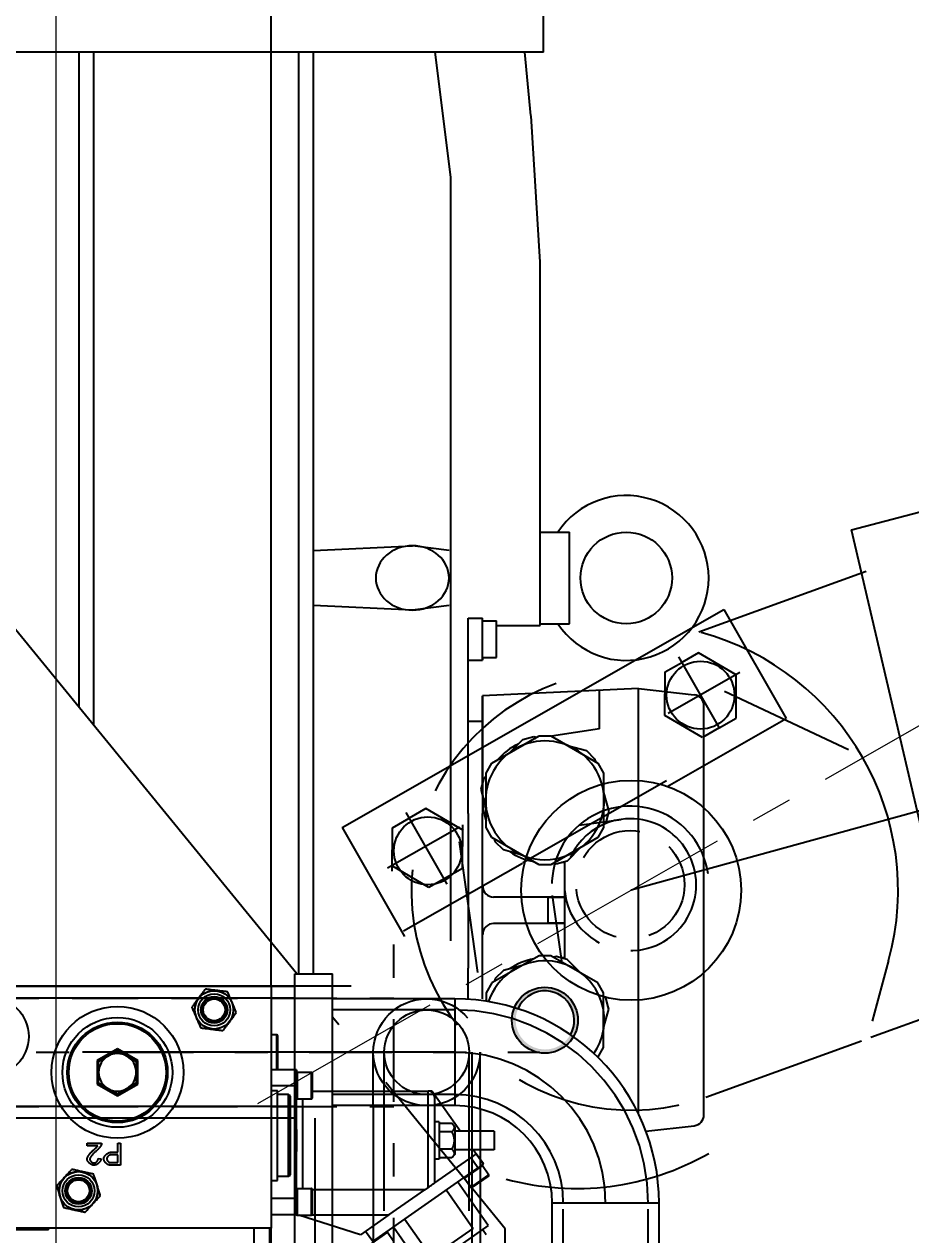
# Model space of a CAD drawing. Header units: millimetres. Extents: x -4 to 3776, y -4 to 4079.
# Drawn here: x 464.374 to 467.053, y 541.018 to 544.673 of the extents above; entities that cross this region are included whole.
import ezdxf
from ezdxf import colors
from ezdxf.entities.mleader import LeaderData, LeaderLine
from ezdxf.math import Vec2, Vec3

# ---------------------------------------------------------------- set-up
doc = ezdxf.new("R2010")
doc.units = ezdxf.units.MM
for name, pattern in [('CENTER', [2, 1.25, -0.25, 0.25, -0.25]), ('DASHDOT', [1, 0.5, -0.25, 0, -0.25]), ('DASHED', [0.75, 0.5, -0.25])]:
    doc.linetypes.add(name, pattern=pattern)
for name, color, linetype in [('1轮廓实线层', 7, 'Continuous'), ('4虚线层', 6, 'DASHED'), ('BK_kedu', 255, 'Continuous'), ('CENTER', 1, 'DASHDOT')]:
    doc.layers.add(name, color=color, linetype=linetype)
doc.layers.add('3中心线层', color=2, linetype='CENTER', lineweight=13)
doc.styles.get("Standard").update_dxf_attribs({"font": 'arial.ttf'})

# ---------------------------------------------------------------- blocks, each defined once
blk = doc.blocks.new('fds')
at = {"ltscale": 0.1}
blk.add_hatch(color=3, dxfattribs=at).paths.add_polyline_path([(-1185.73817, -185.7397, 1), (-1185.73817, -185.78395, 0.198912), (-1185.72252, -185.77747), (-1185.72426, -185.77573, -0.198912), (-1185.73817, -185.78149, -1), (-1185.73817, -185.74216, -0.668179), (-1185.72426, -185.77573), (-1185.72252, -185.77747, 0.668179)])
at = {"color": 3}
for p, q in [((-1185.90457, -185.73064), (-1187.01187, -184.37818)), ((-1185.90603, -188.1075), (-1185.90603, -185.73064)), ((-1185.88074, -188.1075), (-1185.88074, -185.73064)), ((-1185.79856, -185.7475), (-1185.79856, -185.81914)), ((-1185.85335, -185.81914), (-1185.85335, -187.05393)), ((-1185.78171, -185.82136), (-1185.78171, -187.05172)), ((-1185.76485, -185.90178), (-1185.78171, -185.88113)), ((-1185.6616, -185.88447), (-1185.73324, -185.88447)), ((-1185.73324, -186.98861), (-1185.73324, -185.88447)), ((-1185.6616, -186.98861), (-1185.6616, -185.88447)), ((-1185.76485, -187.04456), (-1185.76485, -185.90178))]:
    blk.add_line(p, q, dxfattribs=at)
at = {"color": 3, "ltscale": 0.1}
for p, q in [((-1185.73921, -185.11236), (-1185.73921, -184.91012)), ((-1185.73921, -185.11236), (-1185.73921, -184.91012)), ((-1185.73921, -185.11236), (-1186.39313, -185.11236)), ((-1185.73921, -185.11236), (-1186.38821, -185.11236)), ((-1186.05081, -185.55153), (-1186.05081, -185.11236)), ((-1186.04097, -185.56357), (-1186.04097, -185.11236)), ((-1185.90331, -185.18095), (-1185.90331, -185.11236)), ((-1185.89347, -185.18095), (-1185.89347, -185.11236)), ((-1185.80135, -185.19634), (-1185.81173, -185.11236)), ((-1185.74754, -185.15489), (-1185.75161, -185.11236)), ((-1185.74136, -185.25323), (-1185.74751, -185.15526)), ((-1185.90331, -185.73064), (-1185.90331, -185.18095)), ((-1185.89347, -185.73064), (-1185.89347, -185.18095)), ((-1185.80135, -185.41001), (-1185.80135, -185.19634)), ((-1185.74136, -185.43445), (-1185.74136, -185.25323)), ((-1185.80135, -185.56147), (-1185.80135, -185.41001)), ((-1185.74136, -185.49713), (-1185.74136, -185.43322)), ((-1185.74136, -185.43445), (-1185.7217, -185.43445)), ((-1185.7217, -185.49591), (-1185.7217, -185.43445)), ((-1185.89347, -185.44674), (-1185.8271, -185.44358)), ((-1185.80251, -185.44674), (-1185.8271, -185.44358)), ((-1185.8271, -185.48677), (-1185.89347, -185.48361)), ((-1185.80251, -185.48361), (-1185.8271, -185.48677)), ((-1185.78979, -185.4921), (-1185.77996, -185.4921)), ((-1185.78979, -185.62328), (-1185.78979, -185.4921)), ((-1185.77996, -185.49394), (-1185.77996, -185.4921)), ((-1185.77996, -185.52037), (-1185.77996, -185.4921)), ((-1185.77996, -185.49394), (-1185.77062, -185.49394)), ((-1185.77062, -185.51852), (-1185.77062, -185.49394)), ((-1185.74136, -185.49591), (-1185.7217, -185.49591)), ((-1185.77062, -185.49713), (-1185.74136, -185.49713)), ((-1185.78979, -185.52037), (-1185.77996, -185.52037)), ((-1185.77996, -185.51852), (-1185.77996, -185.52037)), ((-1185.77996, -185.51852), (-1185.77062, -185.51852)), ((-1185.67548, -185.53934), (-1185.77996, -185.54426)), ((-1185.77996, -185.60317), (-1185.77996, -185.54426)), ((-1185.77996, -185.54426), (-1185.77996, -185.62328)), ((-1185.70154, -185.54426), (-1185.70154, -185.54057)), ((-1185.70154, -185.56639), (-1185.70154, -185.54426)), ((-1185.67548, -185.82439), (-1185.67548, -185.53934)), ((-1185.67548, -185.53934), (-1185.63803, -185.54353)), ((-1185.63147, -185.82529), (-1185.63147, -185.55086)), ((-1185.80135, -185.62328), (-1185.80135, -185.56147)), ((-1185.77996, -185.56147), (-1185.78979, -185.56147)), ((-1185.70154, -185.56639), (-1185.7338, -185.57136)), ((-1185.75308, -185.57354), (-1185.74564, -185.57155)), ((-1185.74202, -185.57107), (-1185.73431, -185.57107)), ((-1185.71031, -185.58101), (-1185.70486, -185.58646)), ((-1185.77755, -185.59603), (-1185.7737, -185.58936)), ((-1185.70263, -185.58936), (-1185.69878, -185.59603)), ((-1185.78094, -185.60685), (-1185.77895, -185.59941)), ((-1185.80135, -185.70865), (-1185.80135, -185.62328)), ((-1185.78979, -185.62328), (-1185.78979, -185.72702)), ((-1185.77996, -185.7475), (-1185.77996, -185.62328)), ((-1185.69579, -185.62328), (-1185.69738, -185.62924)), ((-1185.69539, -185.6218), (-1185.69579, -185.62328)), ((-1185.7737, -185.63929), (-1185.77755, -185.63261)), ((-1185.69878, -185.63261), (-1185.70263, -185.63929)), ((-1185.76603, -185.64763), (-1185.77148, -185.64218)), ((-1185.73431, -185.65758), (-1185.74202, -185.65758)), ((-1185.72325, -185.65511), (-1185.73069, -185.6571)), ((-1185.72489, -185.65612), (-1185.72702, -185.65612)), ((-1185.72489, -185.72003), (-1185.72489, -185.65612)), ((-1185.72489, -185.67922), (-1185.77258, -185.67922)), ((-1185.72489, -185.67947), (-1185.73595, -185.67947)), ((-1185.73595, -185.69668), (-1185.73595, -185.67947)), ((-1185.72489, -185.69692), (-1185.77258, -185.69692)), ((-1185.72489, -185.69668), (-1185.73595, -185.69668)), ((-1185.73431, -185.71857), (-1185.74202, -185.71857)), ((-1185.72325, -185.72104), (-1185.73069, -185.71905)), ((-1185.72489, -185.72003), (-1185.72702, -185.72003)), ((-1185.78979, -185.7475), (-1185.78979, -185.72702)), ((-1185.76603, -185.72851), (-1185.77148, -185.73396)), ((-1185.7737, -185.73686), (-1185.77755, -185.74353)), ((-1185.69878, -185.74353), (-1185.70263, -185.73686)), ((-1185.69579, -185.75287), (-1185.69738, -185.74691)), ((-1185.69539, -185.75435), (-1185.69579, -185.75287)), ((-1185.70263, -185.78679), (-1185.69878, -185.78011)), ((-1185.67037, -185.83623), (-1185.63803, -185.83262))]:
    blk.add_line(p, q, dxfattribs=at)
at = {"color": 3, "lineweight": 25}
for p, q in [((-1185.90603, -185.73064), (-1185.88074, -185.73064)), ((-1187.9593, -185.73907), (-1185.90603, -185.73907))]:
    blk.add_line(p, q, dxfattribs=at)
at = {"color": 3, "linetype": 'Continuous'}
for p, q in [((-1185.79856, -185.7475), (-1185.88074, -185.7475)), ((-1185.79856, -185.81914), (-1185.88074, -185.81914)), ((-1185.90603, -185.82757), (-1187.47796, -185.82757))]:
    blk.add_line(p, q, dxfattribs=at)
at = {"color": 3, "ltscale": 0.1}
for points in [[(-1185.7737, -185.58936), (-1185.74202, -185.57107)], [(-1185.76235, -185.58281), (-1185.75308, -185.57354)], [(-1185.74564, -185.57155), (-1185.74373, -185.57206)], [(-1185.73431, -185.57107), (-1185.70263, -185.58936)], [(-1185.72296, -185.57762), (-1185.71031, -185.58101)], [(-1185.70486, -185.58646), (-1185.70434, -185.58837)], [(-1185.77895, -185.59941), (-1185.77755, -185.59801)], [(-1185.77755, -185.62328), (-1185.77755, -185.59603)], [(-1185.69878, -185.59603), (-1185.69878, -185.62328)], [(-1185.77755, -185.61951), (-1185.78094, -185.60685)], [(-1185.69878, -185.60914), (-1185.69539, -185.6218)], [(-1185.77755, -185.63261), (-1185.77755, -185.62328)], [(-1185.69878, -185.62328), (-1185.69878, -185.63261)], [(-1185.69738, -185.62924), (-1185.69878, -185.63064)], [(-1185.74202, -185.65758), (-1185.7737, -185.63929)], [(-1185.77148, -185.64218), (-1185.77199, -185.64028)], [(-1185.70263, -185.63929), (-1185.73431, -185.65758)], [(-1185.75337, -185.65103), (-1185.76603, -185.64763)], [(-1185.71398, -185.64584), (-1185.72325, -185.65511)], [(-1185.73069, -185.6571), (-1185.7326, -185.65659)], [(-1185.74202, -185.71857), (-1185.7737, -185.73686)], [(-1185.70263, -185.73686), (-1185.73431, -185.71857)], [(-1185.73069, -185.71905), (-1185.7326, -185.71956)], [(-1185.71398, -185.73031), (-1185.72325, -185.72104)], [(-1185.75337, -185.72512), (-1185.76603, -185.72851)], [(-1185.77148, -185.73396), (-1185.77199, -185.73587)], [(-1185.77755, -185.74353), (-1185.77755, -185.74912)], [(-1185.69878, -185.75287), (-1185.69878, -185.74353)], [(-1185.69738, -185.74691), (-1185.69878, -185.74551)], [(-1185.69878, -185.78011), (-1185.69878, -185.75287)], [(-1185.69878, -185.76701), (-1185.69539, -185.75435)]]:
    blk.add_lwpolyline(points, dxfattribs=at)
for centre, radius in [((-1185.68359, -185.46518), 0.03073), ((-1185.73817, -185.76182), 0.02212)]:
    blk.add_circle(centre, radius, dxfattribs=at)
for centre, radius, start, end in [((-1185.68359, -185.46518), 0.05531, 213.74899, 146.25101), ((-1185.63885, -185.55086), 0.00737, 0, 83.62468), ((-1185.73817, -185.61432), 0.03982, 347.0078, 192.9922), ((-1185.73817, -185.61432), 0.04179, 115.46534, 139.53466), ((-1185.73817, -185.61432), 0.04179, 98.77076, 100.46534), ((-1185.73817, -185.61432), 0.04179, 175.46534, 192.37087), ((-1185.73817, -185.61432), 0.04179, 192.37087, 199.53466), ((-1185.73817, -185.61432), 0.03982, 192.9922, 347.0078), ((-1185.73817, -185.61432), 0.04179, 235.46534, 259.53466), ((-1185.77258, -185.67185), 0.00737, 180, 270), ((-1185.77258, -185.7043), 0.00737, 90, 180), ((-1185.73817, -185.76182), 0.03982, 12.9922, 161.78257), ((-1185.73817, -185.76182), 0.04179, 100.46534, 124.53466), ((-1185.73817, -185.76182), 0.04179, 160.46534, 162.21661), ((-1185.73817, -185.76182), 0.01967, 330.40925, 157.15421), ((-1185.73817, -185.76182), 0.03982, 325.78088, 12.9922), ((-1185.63885, -185.82529), 0.00737, 276.37532, 0)]:
    blk.add_arc(centre, radius, start, end, dxfattribs=at)
at = {"color": 3}
for radius in [0.13696, 0.06532]:
    blk.add_arc((-1185.79856, -185.88447), radius, 0, 90, dxfattribs=at)
at = {"color": 3, "ltscale": 0.1, "extrusion": (0, 0, -1)}
blk.add_ellipse((-1185.8271, -185.46518), major_axis=(-0.02458, 0), ratio=0.878492, dxfattribs=at)
at = {"layer": '3中心线层', "color": 3}
for p, q in [((-1186.06617, -186.08711), (-1186.06617, -184.71684)), ((-1185.81753, -187.16602), (-1185.81753, -185.72634))]:
    blk.add_line(p, q, dxfattribs=at)
at = {"layer": '4虚线层', "color": 3, "ltscale": 0.4}
for p, q in [((-1185.90603, -185.74697), (-1187.98788, -185.74697)), ((-1185.79856, -185.75488), (-1185.88074, -185.75488)), ((-1185.85335, -185.81914), (-1185.85335, -185.78332)), ((-1185.84597, -187.08975), (-1185.84597, -185.78332)), ((-1185.78908, -187.08975), (-1185.78908, -185.78332)), ((-1185.78171, -185.82136), (-1185.78171, -185.78332)), ((-1185.79856, -185.81177), (-1185.88074, -185.81177)), ((-1185.90603, -185.81967), (-1187.98788, -185.81967)), ((-1185.72587, -186.98861), (-1185.72587, -185.88447)), ((-1185.66897, -186.98861), (-1185.66897, -185.88447))]:
    blk.add_line(p, q, dxfattribs=at)
at = {"layer": '4虚线层', "color": 3, "ltscale": 0.2}
blk.add_line((-1185.78171, -185.88113), (-1185.88074, -185.75983), dxfattribs=at)
at = {"layer": '4虚线层', "color": 3, "ltscale": 0.4}
for radius in [0.03582, 0.02845]:
    blk.add_circle((-1185.81753, -185.78332), radius, dxfattribs=at)
for radius in [0.12959, 0.0727]:
    blk.add_arc((-1185.79856, -185.88447), radius, 0, 90, dxfattribs=at)
at = {"layer": 'CENTER', "color": 3, "ltscale": 0.5}
blk.add_line((-1185.79856, -185.78332), (-1188.08576, -185.78332), dxfattribs=at)
blk.add_arc((-1185.79856, -185.88447), 0.10114, 0, 90, dxfattribs=at)
blk = doc.blocks.new('A$C3E376056')
at = {"color": 3}
for p, q in [((259.41, 105.1), (123.41, 105.1)), ((259.41, 105.1), (259.41, 28.1)), ((261.21, 89.6), (259.41, 89.6)), ((261.41, 89.4), (261.41, 78.5)), ((210.41, 85.21), (203.91, 81.45)), ((210.41, 85.21), (210.41, 84.63)), ((216.91, 81.45), (210.41, 85.21)), ((203.91, 81.45), (204.41, 81.16)), ((203.91, 81.45), (203.91, 73.95)), ((204.41, 81.16), (210.41, 84.63)), ((204.41, 74.24), (204.41, 81.16)), ((210.41, 84.63), (216.41, 81.16)), ((216.91, 81.45), (216.41, 81.16)), ((216.41, 81.16), (216.41, 74.24)), ((216.91, 73.95), (216.91, 81.45)), ((267.41, 78.5), (259.41, 78.5)), ((267.41, 78.5), (267.41, 73.5)), ((267.61, 77.75), (272.21, 77.75)), ((272.41, 77.55), (272.41, 69.45)), ((203.91, 73.95), (204.41, 74.24)), ((203.91, 73.95), (210.41, 70.19)), ((210.41, 70.77), (204.41, 74.24)), ((216.41, 74.24), (210.41, 70.77)), ((210.41, 70.19), (216.91, 73.95)), ((216.91, 73.95), (216.41, 74.24)), ((267.41, 59.51), (267.41, 73.5)), ((210.41, 70.77), (210.41, 70.19)), ((259.41, 71.95), (261.41, 71.95)), ((261.41, 43.25), (261.41, 71.95)), ((264.91, 70.6), (261.41, 70.6)), ((265.41, 70.1), (265.41, 45.1)), ((272.41, 71.75), (309.41, 71.75)), ((310.7, 71.75), (309.41, 71.75)), ((310.7, 71.75), (319.63, 59)), ((311.41, 69.75), (311.41, 42.49)), ((267.61, 69.25), (272.21, 69.25)), ((312.91, 61.9), (311.41, 61.9)), ((312.91, 61.9), (312.91, 50.1)), ((312.91, 61.5), (316.91, 61.5)), ((316.91, 58.75), (312.91, 58.75)), ((317.91, 60.5), (316.91, 61.5)), ((317.91, 60.5), (317.91, 51.5)), ((330.41, 59), (317.91, 59)), ((330.41, 59), (330.41, 53)), ((200.73, 54.34), (200.73, 55.16)), ((200.73, 55.16), (205.36, 55.16)), ((204.16, 54.34), (200.73, 54.34)), ((210.5, 52.32), (210.5, 55.16)), ((210.5, 55.16), (211.43, 55.16)), ((211.43, 55.16), (211.43, 48.16)), ((204.31, 50.25), (205.2, 50.16)), ((210.5, 51.49), (208.69, 51.49)), ((208.7, 52.32), (210.5, 52.32)), ((210.5, 48.99), (210.5, 51.49)), ((267.41, 37.5), (267.41, 52.49)), ((324.68, 51.78), (311.41, 42.49)), ((312.91, 50.1), (311.41, 50.1)), ((316.91, 53.25), (312.91, 53.25)), ((316.91, 50.5), (312.91, 50.5)), ((317.91, 51.5), (316.91, 50.5)), ((330.41, 53), (317.91, 53)), ((323.83, 53), (324.68, 51.78)), ((326.94, 48.48), (324.64, 51.76)), ((324.72, 51.81), (324.68, 51.78)), ((327.01, 48.53), (324.72, 51.81)), ((324.72, 51.81), (324.72, 51.81)), ((324.72, 51.81), (327.01, 48.53)), ((208.71, 48.99), (210.5, 48.99)), ((211.43, 48.16), (208.79, 48.16)), ((323, 45.72), (324.32, 46.65)), ((324.32, 46.65), (325.29, 47.33)), ((326.94, 48.48), (325.29, 47.33)), ((326.65, 48.04), (328.72, 45.09)), ((326.94, 48.48), (327.01, 48.53)), ((327.01, 48.53), (327.01, 48.53)), ((259.41, 43.25), (261.41, 43.25)), ((264.91, 44.6), (261.41, 44.6)), ((291.71, 23.81), (323, 45.72)), ((328.48, 28.93), (318.78, 42.77)), ((320.92, 44.02), (322.98, 41.07)), ((328.67, 44.81), (323.26, 41.02)), ((267.61, 40.75), (272.21, 40.75)), ((272.41, 40.55), (272.41, 32.45)), ((296.87, 32.31), (308.27, 40.29)), ((309.41, 41.09), (308.27, 40.29)), ((315.17, 40.24), (323.72, 28.04)), ((267.41, 37.5), (267.41, 32.5)), ((259.41, 32.5), (267.41, 32.5)), ((267.41, 32.45), (267.41, 32.5)), ((267.61, 32.25), (272.21, 32.25)), ((287.82, 25.97), (268.19, 32.25)), ((296.87, 32.31), (287.82, 25.97)), ((310.41, 18.72), (301.86, 30.92)), ((259.41, 28.1), (123.41, 28.1)), ((188.41, 27.6), (160.41, 27.6)), ((188.41, 27.6), (188.41, 28.1)), ((258.91, 0.5), (258.91, 28.1)), ((259.41, 16.5), (259.41, 28.1)), ((308, 14.59), (298.31, 28.43)), ((328.48, 28.93), (308, 14.59)), ((310.41, 18.72), (323.72, 28.04)), ((327.88, 25.94), (326.67, 27.66)), ((296.4, 26.85), (298.46, 23.9))]:
    blk.add_line(p, q, dxfattribs=at)
for p, q in [((261.21, 78.5), (261.21, 89.6)), ((267.61, 77.75), (267.61, 69.25)), ((272.21, 69.25), (272.21, 77.75)), ((259.41, 73.5), (267.41, 73.5)), ((264.91, 44.6), (264.91, 70.6)), ((309.41, 41.09), (309.41, 71.75)), ((269.41, 69.25), (269.41, 40.75)), ((323, 50.6), (325.29, 47.33)), ((326.65, 48.04), (320.92, 44.02)), ((322.98, 41.07), (328.72, 45.09)), ((267.61, 40.75), (267.61, 32.25)), ((272.21, 32.25), (272.21, 40.75)), ((308.27, 40.29), (272.41, 40.29)), ((267.41, 37.5), (259.41, 37.5)), ((272.36, 32.31), (296.87, 32.31)), ((253.91, 28.1), (253.91, 0.5)), ((291.71, 23.81), (289.42, 27.09)), ((296.4, 26.85), (290.66, 22.84))]:
    blk.add_line(p, q, dxfattribs=at).dxf.unprotected_set("ltscale", 0)
for points in [[(238.42, 104.18), (238.36, 104.1), (238.22, 103.92), (238.04, 103.68), (237.86, 103.44), (237.67, 103.19), (237.47, 102.93), (237.27, 102.66), (237.07, 102.39), (236.86, 102.12), (236.66, 101.85), (236.46, 101.58), (236.27, 101.33), (236.07, 101.07), (235.87, 100.81), (235.67, 100.54), (235.47, 100.26), (235.26, 99.99), (235.06, 99.72), (234.86, 99.46), (234.68, 99.22), (234.49, 98.97), (234.31, 98.74), (234.17, 98.55), (234.11, 98.47)], [(245.51, 103.31), (245.42, 103.32), (245.18, 103.35), (244.89, 103.39), (244.59, 103.42), (244.28, 103.46), (243.96, 103.5), (243.62, 103.54), (243.29, 103.58), (242.95, 103.63), (242.61, 103.67), (242.28, 103.71), (241.97, 103.75), (241.65, 103.78), (241.32, 103.83), (240.98, 103.87), (240.65, 103.91), (240.31, 103.95), (239.98, 103.99), (239.65, 104.03), (239.34, 104.07), (239.04, 104.11), (238.75, 104.14), (238.52, 104.17), (238.42, 104.18)], [(248.31, 96.73), (248.27, 96.82), (248.18, 97.04), (248.06, 97.31), (247.94, 97.59), (247.82, 97.88), (247.69, 98.17), (247.56, 98.48), (247.43, 98.8), (247.3, 99.11), (247.17, 99.42), (247.04, 99.73), (246.91, 100.02), (246.79, 100.31), (246.66, 100.62), (246.52, 100.93), (246.39, 101.24), (246.26, 101.56), (246.13, 101.87), (246, 102.16), (245.88, 102.45), (245.76, 102.73), (245.64, 103), (245.55, 103.22), (245.51, 103.31)], [(234.11, 98.47), (234.15, 98.38), (234.24, 98.16), (234.36, 97.89), (234.48, 97.61), (234.6, 97.32), (234.73, 97.03), (234.86, 96.72), (234.99, 96.4), (235.13, 96.09), (235.26, 95.78), (235.39, 95.47), (235.51, 95.18), (235.64, 94.89), (235.77, 94.58), (235.9, 94.27), (236.03, 93.96), (236.16, 93.64), (236.3, 93.33), (236.42, 93.04), (236.54, 92.75), (236.66, 92.47), (236.78, 92.2), (236.87, 91.98), (236.91, 91.89)], [(244.01, 91.02), (244.07, 91.1), (244.21, 91.28), (244.38, 91.52), (244.57, 91.76), (244.76, 92.01), (244.95, 92.27), (245.15, 92.54), (245.36, 92.81), (245.56, 93.08), (245.77, 93.35), (245.96, 93.62), (246.16, 93.87), (246.35, 94.13), (246.55, 94.39), (246.75, 94.66), (246.96, 94.94), (247.16, 95.21), (247.36, 95.48), (247.56, 95.74), (247.75, 95.98), (247.93, 96.23), (248.11, 96.46), (248.25, 96.65), (248.31, 96.73)], [(236.91, 91.89), (237.01, 91.88), (237.24, 91.85), (237.53, 91.81), (237.84, 91.78), (238.15, 91.74), (238.47, 91.7), (238.8, 91.66), (239.14, 91.62), (239.48, 91.57), (239.81, 91.53), (240.14, 91.49), (240.46, 91.45), (240.78, 91.42), (241.1, 91.37), (241.44, 91.33), (241.78, 91.29), (242.12, 91.25), (242.45, 91.21), (242.77, 91.17), (243.08, 91.13), (243.38, 91.09), (243.68, 91.06), (243.91, 91.03), (244.01, 91.02)], [(267.41, 59.51), (267.41, 59.4), (267.41, 59.29), (267.41, 59.19), (267.41, 59.08), (267.41, 58.97), (267.41, 58.86), (267.41, 58.76), (267.41, 58.65), (267.42, 58.54), (267.42, 58.44), (267.42, 58.33), (267.42, 58.22), (267.42, 58.12), (267.42, 58.01), (267.42, 57.9), (267.43, 57.8), (267.43, 57.69), (267.43, 57.59), (267.43, 57.48), (267.43, 57.38), (267.43, 57.27), (267.43, 57.17), (267.43, 57.07), (267.44, 56.96), (267.44, 56.86), (267.44, 56.76), (267.44, 56.65), (267.44, 56.55), (267.44, 56.45), (267.44, 56.35), (267.44, 56.25), (267.44, 56.15), (267.44, 56.05), (267.44, 55.95), (267.44, 55.85), (267.44, 55.75), (267.44, 55.65), (267.44, 55.55), (267.44, 55.45), (267.44, 55.35), (267.44, 55.24), (267.44, 55.14), (267.44, 55.04), (267.43, 54.93), (267.43, 54.83), (267.43, 54.73), (267.43, 54.62), (267.43, 54.52), (267.43, 54.41), (267.43, 54.31), (267.43, 54.2), (267.42, 54.1), (267.42, 53.99), (267.42, 53.88), (267.42, 53.78), (267.42, 53.67), (267.42, 53.56), (267.42, 53.46), (267.41, 53.35), (267.41, 53.24), (267.41, 53.14), (267.41, 53.03), (267.41, 52.92), (267.41, 52.81), (267.41, 52.71), (267.41, 52.6), (267.41, 52.49)], [(316.91, 61.5), (317.04, 61.37), (317.15, 61.24), (317.25, 61.12), (317.33, 61), (317.41, 60.89), (317.47, 60.77), (317.53, 60.66), (317.57, 60.55), (317.61, 60.45), (317.63, 60.34), (317.64, 60.23), (317.65, 60.12), (317.64, 60.02), (317.63, 59.91), (317.61, 59.8), (317.57, 59.7), (317.53, 59.59), (317.47, 59.48), (317.41, 59.36), (317.33, 59.25), (317.25, 59.13), (317.15, 59.01), (317.04, 58.88), (316.91, 58.75)], [(316.91, 58.75), (317.04, 58.49), (317.15, 58.24), (317.25, 57.99), (317.33, 57.76), (317.41, 57.53), (317.47, 57.3), (317.53, 57.08), (317.57, 56.86), (317.61, 56.64), (317.63, 56.43), (317.64, 56.21), (317.65, 56), (317.64, 55.79), (317.63, 55.57), (317.61, 55.36), (317.57, 55.14), (317.53, 54.92), (317.47, 54.7), (317.41, 54.47), (317.33, 54.24), (317.25, 54.01), (317.15, 53.76), (317.04, 53.51), (316.91, 53.25)], [(202.81, 52.99), (202.9, 53.07), (203, 53.15), (203.08, 53.23), (203.17, 53.3), (203.25, 53.37), (203.33, 53.44), (203.4, 53.51), (203.47, 53.58), (203.54, 53.64), (203.6, 53.7), (203.67, 53.76), (203.72, 53.82), (203.78, 53.87), (203.83, 53.93), (203.88, 53.98), (203.92, 54.03), (203.96, 54.07), (204, 54.12), (204.04, 54.16), (204.07, 54.2), (204.1, 54.24), (204.12, 54.27), (204.15, 54.31), (204.16, 54.34)], [(205.26, 54.57), (205.23, 54.5), (205.2, 54.44), (205.17, 54.37), (205.12, 54.3), (205.08, 54.22), (205.02, 54.14), (204.97, 54.06), (204.91, 53.97), (204.84, 53.89), (204.77, 53.8), (204.7, 53.71), (204.62, 53.62), (204.54, 53.53), (204.46, 53.44), (204.38, 53.35), (204.29, 53.25), (204.21, 53.16), (204.12, 53.07), (204.03, 52.99), (203.94, 52.9), (203.84, 52.82), (203.75, 52.73), (203.66, 52.65), (203.57, 52.58)], [(205.36, 55.16), (205.36, 55.14), (205.36, 55.11), (205.36, 55.09), (205.36, 55.06), (205.36, 55.04), (205.36, 55.01), (205.36, 54.99), (205.35, 54.96), (205.35, 54.93), (205.35, 54.91), (205.34, 54.88), (205.34, 54.86), (205.34, 54.83), (205.33, 54.81), (205.33, 54.79), (205.32, 54.76), (205.31, 54.74), (205.31, 54.71), (205.3, 54.69), (205.29, 54.66), (205.28, 54.64), (205.28, 54.61), (205.27, 54.59), (205.26, 54.57)], [(200.74, 50.08), (200.75, 50.15), (200.76, 50.24), (200.78, 50.32), (200.8, 50.42), (200.84, 50.52), (200.88, 50.63), (200.93, 50.74), (200.98, 50.86), (201.05, 50.98), (201.12, 51.1), (201.2, 51.23), (201.29, 51.36), (201.38, 51.49), (201.48, 51.63), (201.59, 51.77), (201.71, 51.9), (201.83, 52.04), (201.95, 52.18), (202.08, 52.32), (202.22, 52.45), (202.36, 52.59), (202.51, 52.73), (202.66, 52.86), (202.81, 52.99)], [(203.57, 52.58), (203.43, 52.46), (203.29, 52.34), (203.16, 52.22), (203.03, 52.1), (202.91, 51.98), (202.79, 51.86), (202.67, 51.73), (202.56, 51.61), (202.46, 51.5), (202.36, 51.38), (202.26, 51.26), (202.17, 51.15), (202.09, 51.04), (202.01, 50.93), (201.94, 50.82), (201.88, 50.72), (201.82, 50.62), (201.77, 50.53), (201.73, 50.44), (201.7, 50.35), (201.67, 50.27), (201.65, 50.19), (201.63, 50.12), (201.63, 50.06)], [(205.2, 50.16), (205.18, 50.04), (205.16, 49.91), (205.12, 49.79), (205.07, 49.67), (205.01, 49.55), (204.95, 49.43), (204.87, 49.31), (204.79, 49.2), (204.7, 49.09), (204.61, 48.98), (204.51, 48.88), (204.4, 48.78), (204.29, 48.69), (204.18, 48.6), (204.06, 48.52), (203.94, 48.44), (203.82, 48.37), (203.69, 48.31), (203.56, 48.26), (203.44, 48.22), (203.31, 48.18), (203.18, 48.16), (203.05, 48.14), (202.93, 48.14)], [(202.95, 48.85), (203.03, 48.85), (203.11, 48.86), (203.18, 48.88), (203.26, 48.91), (203.34, 48.94), (203.42, 48.97), (203.5, 49.02), (203.58, 49.06), (203.65, 49.12), (203.72, 49.18), (203.79, 49.24), (203.86, 49.3), (203.93, 49.37), (203.99, 49.44), (204.04, 49.52), (204.1, 49.59), (204.14, 49.67), (204.19, 49.75), (204.22, 49.84), (204.25, 49.92), (204.28, 50), (204.3, 50.08), (204.31, 50.17), (204.31, 50.25)], [(206.08, 50.19), (206.09, 50.3), (206.1, 50.42), (206.13, 50.54), (206.17, 50.66), (206.22, 50.78), (206.28, 50.9), (206.35, 51.02), (206.43, 51.14), (206.52, 51.26), (206.62, 51.37), (206.72, 51.48), (206.83, 51.59), (206.96, 51.69), (207.08, 51.79), (207.22, 51.88), (207.36, 51.97), (207.51, 52.04), (207.66, 52.11), (207.83, 52.17), (207.99, 52.22), (208.16, 52.27), (208.34, 52.3), (208.52, 52.31), (208.7, 52.32)], [(207.72, 48.23), (207.63, 48.25), (207.54, 48.28), (207.45, 48.31), (207.35, 48.36), (207.26, 48.41), (207.16, 48.46), (207.07, 48.53), (206.97, 48.6), (206.88, 48.68), (206.79, 48.76), (206.71, 48.85), (206.62, 48.95), (206.54, 49.05), (206.47, 49.15), (206.4, 49.26), (206.34, 49.36), (206.28, 49.47), (206.23, 49.58), (206.19, 49.69), (206.15, 49.8), (206.12, 49.9), (206.1, 50), (206.08, 50.1), (206.08, 50.19)], [(208.69, 51.49), (208.58, 51.49), (208.47, 51.48), (208.36, 51.46), (208.25, 51.44), (208.15, 51.41), (208.05, 51.38), (207.95, 51.34), (207.86, 51.3), (207.77, 51.25), (207.68, 51.2), (207.6, 51.14), (207.52, 51.08), (207.45, 51.02), (207.38, 50.96), (207.32, 50.89), (207.26, 50.82), (207.21, 50.75), (207.17, 50.67), (207.13, 50.6), (207.1, 50.52), (207.07, 50.45), (207.05, 50.37), (207.04, 50.29), (207.04, 50.22)], [(207.04, 50.22), (207.04, 50.16), (207.04, 50.1), (207.06, 50.05), (207.07, 49.99), (207.09, 49.93), (207.11, 49.87), (207.14, 49.8), (207.16, 49.74), (207.19, 49.68), (207.23, 49.62), (207.26, 49.57), (207.3, 49.51), (207.34, 49.45), (207.38, 49.4), (207.43, 49.35), (207.47, 49.3), (207.52, 49.26), (207.56, 49.22), (207.61, 49.18), (207.66, 49.14), (207.7, 49.11), (207.75, 49.09), (207.8, 49.07), (207.84, 49.05)], [(316.91, 53.25), (317.04, 53.12), (317.15, 52.99), (317.25, 52.87), (317.33, 52.75), (317.41, 52.64), (317.47, 52.52), (317.53, 52.41), (317.57, 52.3), (317.61, 52.2), (317.63, 52.09), (317.64, 51.98), (317.65, 51.87), (317.64, 51.77), (317.63, 51.66), (317.61, 51.55), (317.57, 51.45), (317.53, 51.34), (317.47, 51.23), (317.41, 51.11), (317.33, 51), (317.25, 50.88), (317.15, 50.76), (317.04, 50.63), (316.91, 50.5)], [(195.85, 46.82), (195.79, 46.74), (195.63, 46.57), (195.43, 46.35), (195.22, 46.13), (195.01, 45.9), (194.79, 45.66), (194.57, 45.41), (194.34, 45.16), (194.11, 44.91), (193.88, 44.66), (193.66, 44.41), (193.44, 44.18), (193.23, 43.94), (193, 43.7), (192.77, 43.45), (192.54, 43.2), (192.32, 42.95), (192.09, 42.7), (191.87, 42.46), (191.66, 42.23), (191.45, 42), (191.25, 41.79), (191.1, 41.61), (191.03, 41.54)], [(202.84, 45.28), (202.74, 45.3), (202.51, 45.35), (202.23, 45.41), (201.93, 45.48), (201.62, 45.54), (201.3, 45.61), (200.98, 45.69), (200.64, 45.76), (200.31, 45.83), (199.98, 45.91), (199.66, 45.98), (199.35, 46.05), (199.03, 46.12), (198.71, 46.19), (198.38, 46.26), (198.05, 46.33), (197.71, 46.41), (197.39, 46.48), (197.07, 46.55), (196.77, 46.62), (196.47, 46.68), (196.18, 46.75), (195.95, 46.8), (195.85, 46.82)], [(202.93, 48.14), (202.8, 48.14), (202.67, 48.16), (202.54, 48.19), (202.42, 48.22), (202.29, 48.27), (202.16, 48.32), (202.04, 48.39), (201.91, 48.46), (201.79, 48.53), (201.68, 48.62), (201.57, 48.7), (201.46, 48.8), (201.36, 48.9), (201.26, 49), (201.17, 49.1), (201.09, 49.21), (201.01, 49.32), (200.94, 49.43), (200.89, 49.54), (200.84, 49.65), (200.8, 49.76), (200.77, 49.87), (200.75, 49.97), (200.74, 50.08)], [(201.63, 50.06), (201.63, 49.99), (201.65, 49.93), (201.66, 49.86), (201.69, 49.79), (201.72, 49.72), (201.75, 49.65), (201.8, 49.58), (201.84, 49.52), (201.89, 49.45), (201.95, 49.38), (202.01, 49.32), (202.07, 49.26), (202.13, 49.2), (202.2, 49.15), (202.27, 49.09), (202.35, 49.05), (202.42, 49), (202.49, 48.96), (202.57, 48.93), (202.65, 48.9), (202.72, 48.88), (202.8, 48.86), (202.87, 48.85), (202.95, 48.85)], [(208.79, 48.16), (208.73, 48.16), (208.67, 48.16), (208.62, 48.16), (208.56, 48.17), (208.51, 48.17), (208.46, 48.17), (208.41, 48.17), (208.36, 48.17), (208.31, 48.17), (208.26, 48.18), (208.21, 48.18), (208.17, 48.18), (208.13, 48.18), (208.08, 48.19), (208.04, 48.19), (208, 48.19), (207.96, 48.2), (207.92, 48.2), (207.89, 48.21), (207.85, 48.21), (207.82, 48.22), (207.78, 48.22), (207.75, 48.23), (207.72, 48.23)], [(207.84, 49.05), (207.86, 49.05), (207.88, 49.04), (207.91, 49.04), (207.93, 49.04), (207.96, 49.03), (207.98, 49.03), (208.01, 49.02), (208.04, 49.02), (208.07, 49.02), (208.11, 49.01), (208.14, 49.01), (208.17, 49.01), (208.21, 49), (208.25, 49), (208.29, 49), (208.33, 49), (208.37, 49), (208.42, 48.99), (208.46, 48.99), (208.51, 48.99), (208.55, 48.99), (208.6, 48.99), (208.65, 48.99), (208.71, 48.99)], [(204.99, 38.46), (204.96, 38.55), (204.89, 38.78), (204.8, 39.06), (204.71, 39.35), (204.62, 39.65), (204.52, 39.96), (204.42, 40.28), (204.32, 40.6), (204.21, 40.93), (204.11, 41.25), (204.01, 41.56), (203.92, 41.87), (203.82, 42.17), (203.72, 42.49), (203.62, 42.81), (203.51, 43.14), (203.41, 43.46), (203.31, 43.78), (203.21, 44.09), (203.12, 44.39), (203.03, 44.68), (202.94, 44.96), (202.87, 45.18), (202.84, 45.28)], [(309.41, 41.09), (309.52, 41.17), (309.64, 41.25), (309.77, 41.34), (309.91, 41.44), (310.07, 41.55), (310.25, 41.67), (310.44, 41.81), (310.63, 41.95), (310.81, 42.07), (310.96, 42.17), (311.07, 42.25), (311.15, 42.31), (311.22, 42.36), (311.27, 42.39), (311.31, 42.42), (311.34, 42.44), (311.36, 42.45), (311.38, 42.47), (311.39, 42.47), (311.4, 42.48), (311.41, 42.49), (311.41, 42.49), (311.41, 42.49), (311.41, 42.49)], [(191.03, 41.54), (191.06, 41.45), (191.13, 41.22), (191.22, 40.94), (191.31, 40.65), (191.41, 40.35), (191.5, 40.04), (191.6, 39.72), (191.71, 39.4), (191.81, 39.07), (191.91, 38.75), (192.01, 38.44), (192.11, 38.13), (192.2, 37.83), (192.3, 37.51), (192.41, 37.19), (192.51, 36.86), (192.61, 36.54), (192.71, 36.22), (192.81, 35.91), (192.91, 35.61), (193, 35.32), (193.09, 35.04), (193.16, 34.82), (193.19, 34.72)], [(193.19, 34.72), (193.28, 34.7), (193.51, 34.65), (193.8, 34.59), (194.1, 34.52), (194.4, 34.46), (194.72, 34.39), (195.05, 34.31), (195.38, 34.24), (195.71, 34.17), (196.04, 34.09), (196.37, 34.02), (196.68, 33.95), (196.99, 33.88), (197.31, 33.81), (197.64, 33.74), (197.98, 33.67), (198.31, 33.59), (198.64, 33.52), (198.95, 33.45), (199.26, 33.38), (199.56, 33.32), (199.84, 33.25), (200.07, 33.2), (200.17, 33.18)], [(200.17, 33.18), (200.24, 33.26), (200.39, 33.43), (200.59, 33.65), (200.8, 33.87), (201.01, 34.1), (201.23, 34.34), (201.45, 34.59), (201.68, 34.84), (201.91, 35.09), (202.14, 35.34), (202.37, 35.59), (202.58, 35.82), (202.8, 36.06), (203.02, 36.3), (203.25, 36.55), (203.48, 36.8), (203.71, 37.05), (203.93, 37.3), (204.15, 37.54), (204.36, 37.77), (204.57, 38), (204.77, 38.21), (204.93, 38.39), (204.99, 38.46)], [(267.41, 32.44), (267.38, 32.44), (267.35, 32.45), (267.31, 32.45), (267.28, 32.46), (267.25, 32.46), (267.21, 32.47), (267.18, 32.47), (267.15, 32.47), (267.11, 32.48), (267.08, 32.48), (267.05, 32.48), (267.02, 32.48), (266.98, 32.49), (266.95, 32.49), (266.92, 32.49), (266.89, 32.49), (266.85, 32.49), (266.82, 32.5), (266.79, 32.5), (266.76, 32.5), (266.73, 32.5), (266.69, 32.5), (266.66, 32.5), (266.63, 32.5)]]:
    blk.add_lwpolyline(points, dxfattribs=at)
for centre, radius in [((169.66, 89.1), 12.5), ((241.21, 97.6), 6.1), ((241.21, 97.6), 4.25), ((241.21, 97.6), 4), ((241.21, 97.6), 3.5), ((210.41, 77.7), 21), ((210.41, 77.7), 17.5), ((210.41, 77.7), 16), ((198.01, 40), 6.1), ((198.01, 40), 4.25), ((198.01, 40), 4), ((198.01, 40), 3.5)]:
    blk.add_circle(centre, radius, dxfattribs=at)
for centre, radius in [((241.21, 97.6), 6.15), ((241.21, 97.6), 5.1), ((210.41, 77.7), 15.5), ((198.01, 40), 6.15), ((198.01, 40), 5.1)]:
    blk.add_circle(centre, radius, dxfattribs=at).dxf.unprotected_set("ltscale", 0)
for centre, radius, start, end in [((261.21, 89.4), 0.2, 0, 90), ((210.41, 77.7), 6, 120, 180), ((210.41, 77.7), 6, 60, 120), ((210.41, 77.7), 6, 0, 60), ((210.41, 77.7), 6, 180, 240), ((210.41, 77.7), 6, 300, 0), ((267.61, 77.55), 0.2, 90, 180), ((272.21, 77.55), 0.2, 0, 90), ((210.41, 77.7), 6, 240, 300), ((264.91, 70.1), 0.5, 0, 90), ((272.21, 69.45), 0.2, 270, 0), ((309.41, 69.75), 2, 0, 90), ((267.61, 69.45), 0.2, 209.7331, 270), ((326.49, 47.92), 0.2, 35, 125), ((264.91, 45.1), 0.5, 270, 0), ((321.08, 44.14), 0.2, 125, 215), ((328.56, 44.97), 0.2, 305, 35), ((267.61, 40.55), 0.2, 90, 180), ((272.21, 40.55), 0.2, 0, 90), ((323.15, 41.19), 0.2, 215, 305), ((267.61, 32.45), 0.2, 180, 270), ((272.21, 32.45), 0.2, 270, 0), ((296.24, 26.74), 0.2, 35, 125)]:
    blk.add_arc(centre, radius, start, end, dxfattribs=at)

msp = doc.modelspace()

# ---------------------------------------------------------------- linework, layer by layer
at = {"color": 7}
for p, q in [((466.8734, 543.1462), (483.3487, 547.4587)), ((485.349, 547.3318), (466.2081, 542.0581)), ((467.2366, 541.5946), (466.8734, 543.1462)), ((466.4122, 542.8381), (466.9186, 543.0214)), ((465.3352, 542.2479), (466.4885, 542.9062)), ((466.4885, 542.9062), (466.6766, 542.5767)), ((466.3172, 542.3716), (466.6766, 542.5767)), ((465.3352, 542.2479), (465.5233, 541.9184)), ((465.5209, 541.9353), (465.8802, 542.1404)), ((466.9861, 541.8464), (466.9363, 541.6634)), ((466.9323, 541.6141), (467.3706, 541.7727))]:
    msp.add_line(p, q, dxfattribs=at)
at = {"color": 3}
for p, q in [((465.1209, 541.7682), (465.1209, 545.1145)), ((466.0508, 542.2545), (466.1782, 542.2723)), ((465.728, 531.59), (465.728, 541.569)), ((465.2537, 538.676), (465.2537, 541.3698))]:
    msp.add_line(p, q, dxfattribs=at)
at = {"color": 3, "linetype": 'Continuous'}
for p, q in [((465.7447, 541.8096), (465.6897, 542.2042)), ((466.403, 542.1025), (466.403, 542.1025))]:
    msp.add_line(p, q, dxfattribs=at)
at = {"color": 3, "lineweight": 25}
msp.add_line((465.3622, 541.7682), (456.1192, 541.7682), dxfattribs=at)
at = {"color": 7}
msp.add_circle((466.2081, 542.0581), 0.332, dxfattribs=at)
for centre, start, end in [((466.2081, 542.0581), 344.7806, 74.7806), ((466.0433, 541.964), 254.7197, 299.7197)]:
    msp.add_arc(centre, 0.8063, start, end, dxfattribs=at)
at = {"color": 3}
for radius, start, end in [(0.2371, 7.9321, 130.792), (0.1992, 277.9321, 97.9321)]:
    msp.add_arc((466.2057, 542.075), radius, start, end, dxfattribs=at)
at = {"layer": '1轮廓实线层', "color": 7, "lineweight": 25}
for p, q in [((466.4121, 542.7753), (466.3613, 542.7463)), ((466.5256, 542.709), (466.4121, 542.7753)), ((466.3106, 542.7173), (466.3613, 542.7463)), ((466.31, 542.5859), (466.3106, 542.7173)), ((466.525, 542.5776), (466.5256, 542.709)), ((466.4234, 542.5196), (466.31, 542.5859)), ((466.4742, 542.5486), (466.525, 542.5776)), ((466.4742, 542.5486), (466.4234, 542.5196)), ((465.5883, 542.305), (465.5376, 542.276)), ((465.7018, 542.2387), (465.5883, 542.305)), ((465.4868, 542.2471), (465.5376, 542.276)), ((465.4862, 542.1156), (465.4868, 542.2471)), ((465.6988, 542.1242), (465.6994, 542.2556)), ((465.5973, 542.0663), (465.4838, 542.1326)), ((465.6988, 542.1242), (465.5973, 542.0663))]:
    msp.add_line(p, q, dxfattribs=at)
for centre in [(466.4178, 542.6474), (465.594, 542.1772)]:
    msp.add_circle(centre, 0.1024, dxfattribs=at)
at = {"layer": '3中心线层', "color": 7, "lineweight": 25, "ltscale": 0.2}
for p, q in [((466.3515, 542.7635), (466.484, 542.5313)), ((466.537, 542.7155), (466.2985, 542.5794)), ((465.5277, 542.2933), (465.6603, 542.0611)), ((465.4724, 542.126), (465.7109, 542.2622))]:
    msp.add_line(p, q, dxfattribs=at)
at = {"layer": '3中心线层', "color": 7, "ltscale": 0.5}
msp.add_line((467.3369, 542.7025), (465.0793, 541.4137), dxfattribs=at)
at = {"layer": '4虚线层', "color": 7}
for p, q in [((466.4904, 542.659), (466.8648, 542.4832)), ((466.3149, 542.3885), (465.8802, 542.1404)), ((466.434, 541.4337), (466.9323, 541.6141))]:
    msp.add_line(p, q, dxfattribs=at)
at = {"layer": '4虚线层', "color": 3, "ltscale": 0.4}
for p, q in [((465.9983, 541.845), (465.9709, 542.0423)), ((456.1192, 541.7326), (465.4908, 541.7326)), ((456.1192, 541.4054), (465.4908, 541.4054))]:
    msp.add_line(p, q, dxfattribs=at)
msp.add_circle((466.2057, 542.075), 0.1636, dxfattribs=at)
at = {"layer": '4虚线层', "color": 7}
msp.add_arc((466.2081, 542.0581), 0.664, 109.8964, 289.9013, dxfattribs=at)
at = {"layer": '4虚线层', "color": 3, "ltscale": 0.4}
for radius, start, end in [(0.1992, 97.9328, 277.9313), (0.2371, 130.792, 187.9321)]:
    msp.add_arc((466.2057, 542.075), radius, start, end, dxfattribs=at)
at = {"layer": 'CENTER', "color": 3, "ltscale": 0.5}
for p, q in [((465.4908, 535.4192), (465.4908, 541.9146)), ((455.6355, 541.569), (465.9314, 541.569))]:
    msp.add_line(p, q, dxfattribs=at)

# ---------------------------------------------------------------- block references
at = {"color": 6, "xscale": 4.501575, "yscale": 4.501575, "zscale": 4.501575}
msp.add_blockref('fds', (5803.637, 1377.8866), dxfattribs=at)
at = {"color": 3, "lineweight": -3, "xscale": 0.009485461606499775, "yscale": 0.009485461606499775, "zscale": 0.009485461606499775}
msp.add_blockref('A$C3E376056', (462.6603, 540.7713), dxfattribs=at)

# ---------------------------------------------------------------- leaders
at = {"layer": 'BK_kedu'}
ml = msp.add_multileader_mtext('Standard', dxfattribs=at)
ml.set_content('', color=256)
ml.set_leader_properties()
ml.build(insert=Vec2(0, 0))
ml.multileader.update_dxf_attribs({"text_right_attachment_type": 6, "dogleg_length": 0.36, "arrow_head_size": 0.18})
ctx = ml.context
ctx.base_point, ctx.char_height, ctx.arrow_head_size, ctx.landing_gap_size, ctx.plane_origin = Vec3(3775.9986, 4079.3284), 0.18, 0.18, 0.09, Vec3(3774.6386, 4079.3284)
ctx.right_attachment = 6
notes = []
notes.append((ctx, [(0, (0, 0, 0), (0, 0), (1, 0), 1, [])]))
ctx.mtext.insert, ctx.mtext.flow_direction = Vec3(3776.0886, 4079.4184), 5
for ctx, leaders in notes:
    for number, flags, end, landing, length, lines in leaders:
        leader = LeaderData()
        leader.index, (leader.has_last_leader_line, leader.has_dogleg_vector, leader.attachment_direction) = number, flags
        leader.last_leader_point, leader.dogleg_vector, leader.dogleg_length = Vec3(end), Vec3(landing), length
        for number, points, colour, breaks in lines:
            line = LeaderLine()
            line.index, line.vertices, line.color, line.breaks = number, Vec3.list(points), colors.encode_raw_color(colour), breaks
            leader.lines.append(line)
        ctx.leaders.append(leader)

doc.saveas('drawing.dxf')
